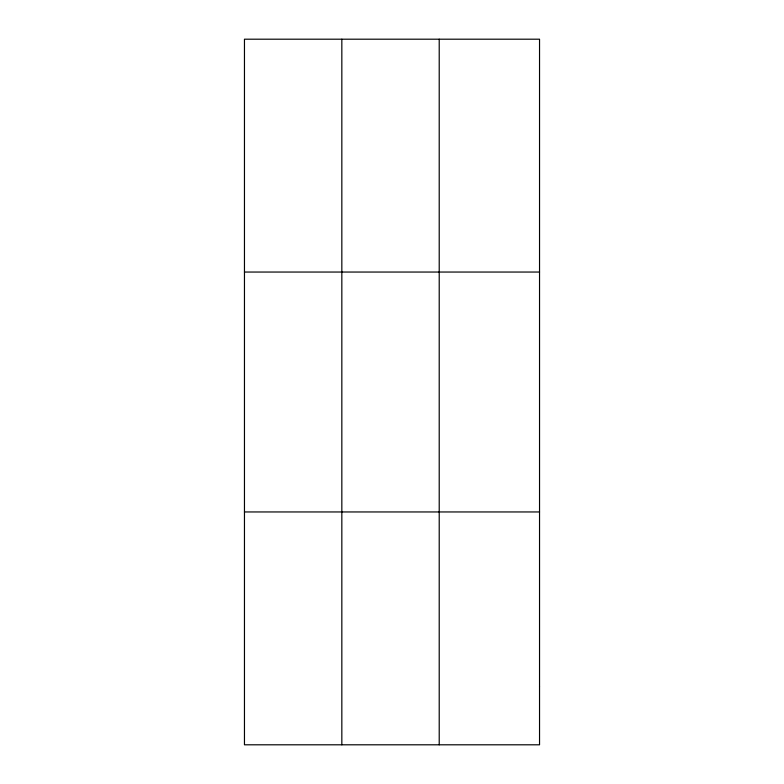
<?xml version="1.0" encoding="UTF-8"?>
<svg xmlns="http://www.w3.org/2000/svg" width="784" height="784" viewBox="0 0 784 784"><rect width="100%" height="100%" fill="white"/><g stroke="black" fill="none" stroke-linecap="round" stroke-linejoin="round"><path stroke-width="1.18" d="M341.834 744.8L341.834 39.2M439.216 744.8L439.216 39.2M244.461 272.048L539.539 272.048M244.461 511.952L539.539 511.952M539.539 686.588L539.539 744.8L244.461 744.8L244.461 39.2L539.539 39.2L539.539 686.588"/></g></svg>
